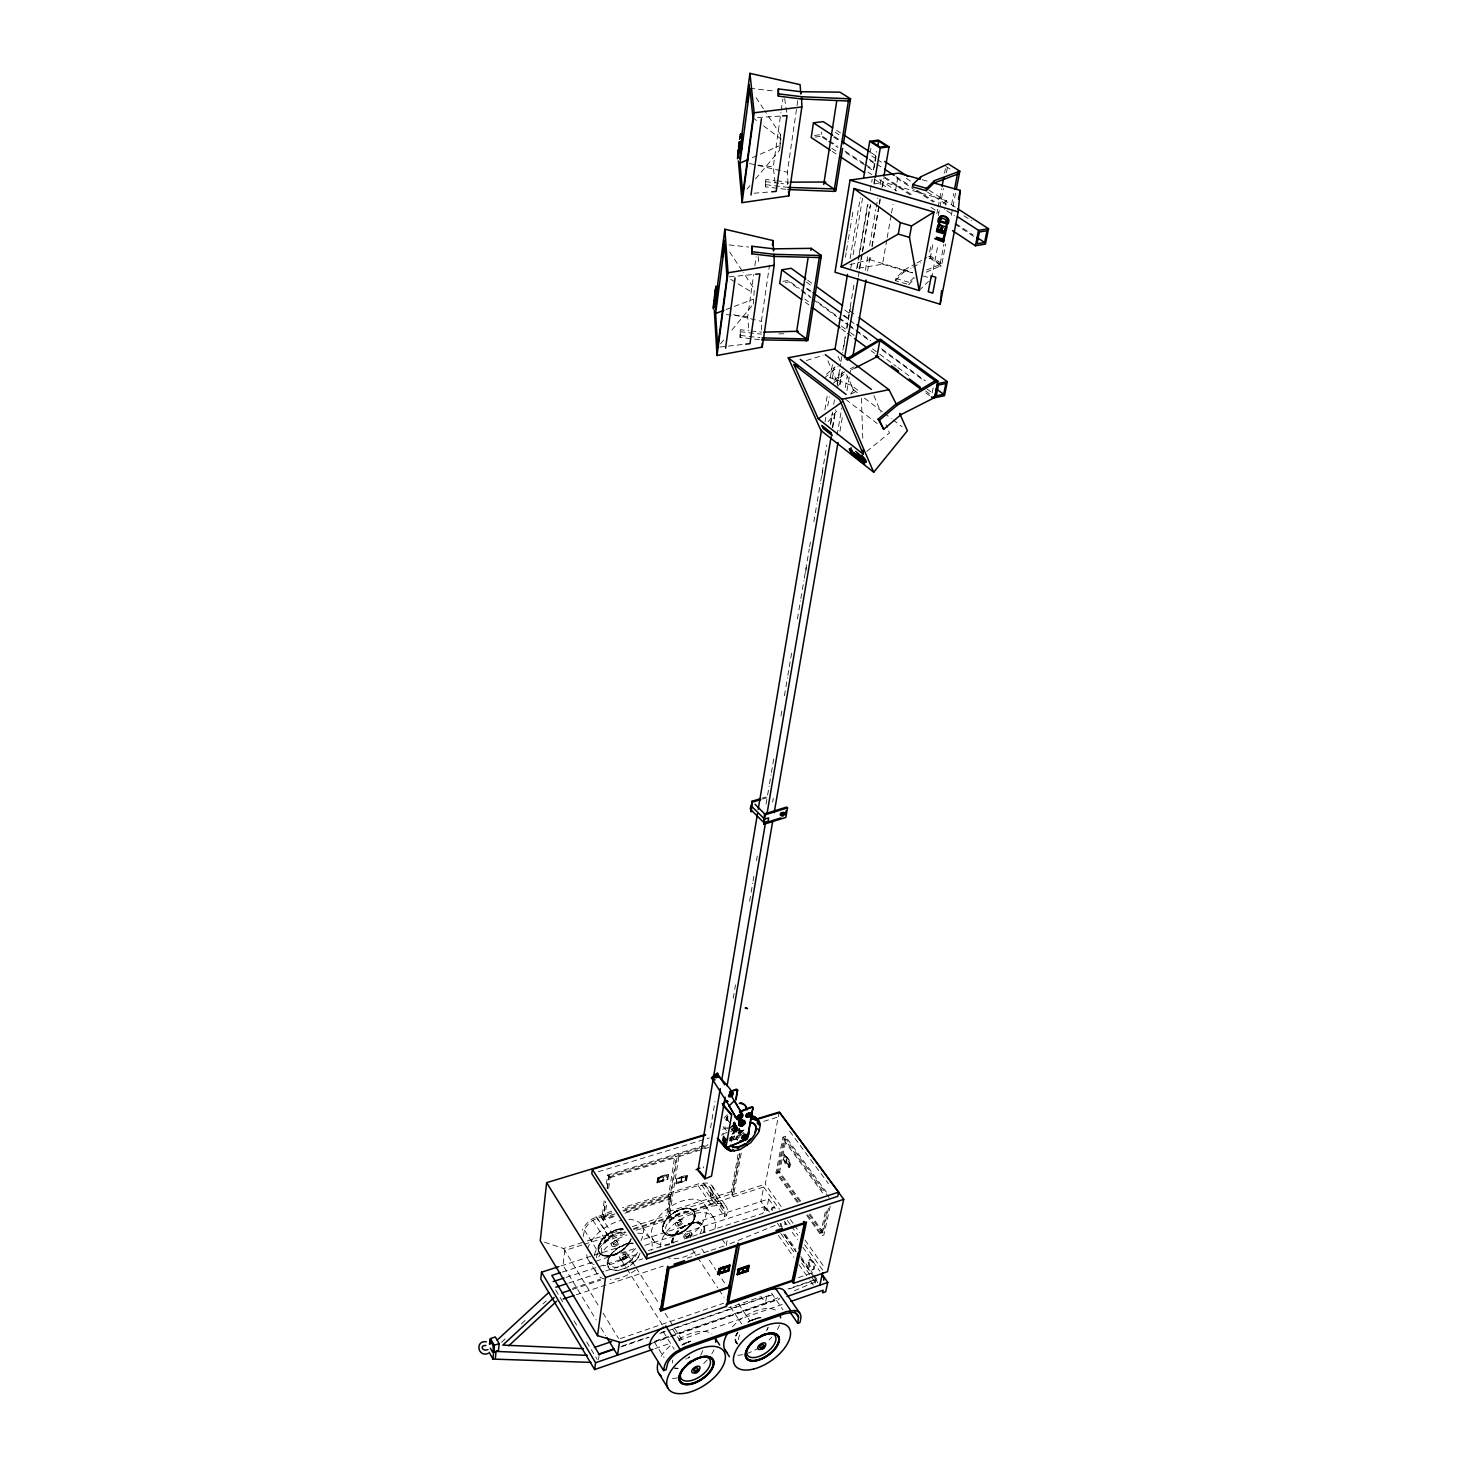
<?xml version="1.0" encoding="UTF-8"?>
<svg xmlns="http://www.w3.org/2000/svg" width="1467" height="1467" viewBox="0 0 1467 1467"><rect width="100%" height="100%" fill="white"/><g stroke="black" fill="none" stroke-linecap="round" stroke-linejoin="round"><path stroke-width="0.75" stroke-dasharray="5 3.75" d="M737.553 1140.482L736.306 1137.402L738.8 1132.799L746.648 1128.801M744.007 1129.865L739.221 1133.294L736.287 1138.722M741.917 1131.479C735.535 1128.325 742.944 1143.141 732.18 1125.611M703.555 1167.915L703.61 1166.668M583.169 1236.571L584.526 1229.878A17.714 10.141 -33.6 0 1 592.833 1220.251L611.812 1212.732M596.391 1257.806L597.784 1251.113A17.861 10.086 -33.7 0 1 606.183 1241.43L625.272 1233.765M614.086 1216.656L603.157 1220.104L601.892 1218.105L604.606 1197.714M606.403 1184.107L607.613 1175.03L708.121 1144.297M613.334 1215.923L604.642 1218.655L603.377 1216.656L605.376 1201.565M607.1 1188.618L608.823 1175.672L674.875 1155.464L676.195 1157.426L669.777 1198.136L626.354 1211.815M603.157 1220.104L605.578 1201.968M607.393 1188.362L608.915 1177.029L607.613 1175.03M604.642 1218.655L606.953 1201.4M608.677 1188.453L610.125 1177.671L608.823 1175.672M759.503 339.647L740.12 337.428L740.303 329.708L748.885 330.698M740.12 337.428L740.303 329.708M598.499 1359.561L599.214 1354.408M785.725 189.28L765.609 186.859L765.701 179.451L774.594 180.533M765.609 186.859L765.701 179.451M748.647 328.003L747.693 316.835L753.616 274.641M754.863 265.747L756.11 256.853M753.304 304.109L754.313 289.182L743.201 272.422M775.108 182.476L773.256 166.816L780.939 112.537M781.251 110.263L782.846 98.967M755.542 178.937L779.655 150.202L780.682 134.817L764.674 110.63M779.967 147.984L780.682 134.817M761.666 330.02L761.373 321.365L769.478 265.252M765.921 184.695L788.274 187.409L787.339 172.244L797.791 100.379M656.941 1182.769L657.784 1177.231L668.347 1173.967L667.705 1179.835L656.941 1182.769L667.485 1179.486L668.347 1173.967M657.179 1183.099L657.784 1177.231M658.426 1181.32L658.958 1177.873L666.862 1175.415L666.33 1178.863L658.426 1181.32L663.047 1180.293L663.359 1176.497L663.047 1180.293M658.646 1181.65L658.958 1177.873M826.654 140.08L820.915 136.321L821.557 132.122M669.777 1198.136L668.475 1196.173L674.875 1155.464M669.612 1196.779L670.914 1198.741L667.925 1217.61L666.641 1215.648L669.612 1196.779L623.732 1211.229M739.808 1154.346L732.693 1193.478L669.814 1213.502L668.512 1211.559L677.516 1154.657L707.424 1145.507M669.814 1213.502L678.854 1156.619L677.516 1154.657M675.957 1183.704L676.819 1178.221L687.253 1174.957L686.593 1180.788L675.957 1183.704L686.373 1180.44L687.253 1174.957M676.177 1184.034L676.819 1178.221M681.128 1181.522C682.778 1172.243 678.139 1186.656 685.456 1180.165L685.786 1176.406L677.974 1178.845L677.424 1182.255L685.236 1179.816L685.786 1176.406M845.414 257.257L846.147 252.782M846.514 250.564L847.999 241.633M848.366 239.396L849.851 230.466M850.218 228.229L851.685 219.298M852.07 217.061L853.171 210.368M824.894 409.825L827.535 394.018M830.157 378.229L832.431 364.678M850.127 258.614L860.304 197.678M825.096 421.781L825.848 417.251M827.736 405.974L829.258 396.952M832.284 378.889L834.173 367.612M850.805 268.296L851.575 263.785M853.079 254.763L862.541 198.338M870.096 153.191L871.233 146.425M710.56 1127.866L715.034 1101.405M733.188 998.385L734.344 991.619M734.729 989.345L735.499 984.834M749.637 901.27L750.774 894.485M751.159 892.229L752.681 883.189M753.066 880.933L753.836 876.422M756.514 860.616L757.284 856.086M766.067 804.136L767.223 797.37M767.589 795.114L769.13 786.074M769.515 783.818L771.037 774.778M771.422 772.522L773.714 758.971M780.976 716.043L782.113 709.276M784.423 695.725L785.56 688.94M785.945 686.684L787.467 677.644M787.852 675.388L792.052 650.541M797.406 618.927L798.561 612.142M798.947 609.887L800.469 600.865M800.854 598.591L801.991 591.824M802.376 589.569L803.916 580.529M804.283 578.273L809.252 548.915M809.637 546.641L810.407 542.13M813.837 521.812L814.992 515.027M815.377 512.772L816.899 503.731M817.284 501.476L818.439 494.691M818.806 492.435L820.346 483.413M820.731 481.139L826.838 445.014M830.285 424.678L832.192 413.382M833.714 404.36L834.485 399.831M837.162 384.024L840.609 363.688M840.976 361.432L842.516 352.41M842.902 350.136L845.194 336.585M846.716 327.563L849.778 309.482M850.163 307.226L854.362 282.379M856.655 268.828L858.947 255.276M859.332 253.021L867.731 203.326M873.47 169.457L876.533 151.376M805.585 572.57L806.722 565.804M822.033 475.418L823.17 468.651M830.835 423.45L832.743 412.154M836.96 387.306L840.004 369.226M843.837 346.634L845.377 337.593M846.899 328.553L849.191 315.002M849.576 312.746L850.732 305.961M857.223 267.544L858.378 260.778M858.763 258.504L867.951 204.28M870.243 190.728L872.15 179.432M874.057 168.137L874.827 163.607M875.212 161.352L876.367 154.567M832.412 427.282L835.09 411.457M839.711 384.354L841.636 373.058M859.295 269.103L861.991 253.296M862.376 251.022L870.059 205.838M873.892 183.247L874.662 178.717M832.688 427.704L835.75 409.66M839.968 384.849L843.048 366.805M858.378 276.585L862.229 254.029M862.614 251.774L870.664 204.408M874.112 184.109L874.882 179.597M772.632 802.174L773.274 798.36M837.089 435.094L841.746 408.009M845.23 387.691L847.174 376.414M865.383 270.331L868.097 254.525M869.656 245.502L875.854 209.378M876.239 207.122L877.798 198.1M880.127 184.549L881.282 177.782M839.968 431.261L842.681 415.454M846.972 390.625L850.475 370.307M867.584 270.992L870.316 255.185M871.875 246.163L878.88 205.527M879.265 203.271L880.053 198.76M881.997 187.464L883.556 178.442M849.961 264.628L869.913 259.696L870.683 255.258M872.223 246.383L879.118 206.444M879.485 204.225L880.255 199.787M882.566 186.456L883.317 182.018L946.435 200.484L944.73 209.378M633.469 1229.493L712.669 1204.205L720.682 1203.325A19.97 11.149 -35.3 0 1 727.229 1212.347L726.623 1215.721L724.441 1216.436L710.523 1196.118L711.092 1189.865A17.256 9.774 -35.2 0 0 705.334 1184.859L697.614 1185.758L622.521 1209.358M728.182 1120.458L725.945 1119.834L728.549 1115.965M726.293 1120.238L726.312 1117.799M858.745 268.204L882.511 264.225L886.82 239.781M887.205 237.562L891.129 215.356M891.514 213.118L893.091 204.243M895.438 190.912L898.171 175.362M724.441 1216.436L725.046 1210.165A17.402 9.719 -35.3 0 0 719.307 1205.214L711.55 1206.167L636.055 1230.318M906.936 284.048L895.438 280.71L895.842 278.473L903.617 270.331L915.243 263.913M732.693 1193.478L731.373 1191.571L738.451 1152.439M741.257 1153.007L733.298 1196.742L731.96 1194.816L739.496 1153.282M895.438 280.71L903.214 272.55L903.617 270.331M775.126 1225.385L726.257 1245.3L727.485 1238.588M913.886 277.465L909.265 282.379L908.862 284.616L915.005 278.052M926.594 269.983L941.942 263.785L930.628 256.138L928.794 256.432L928.391 258.632L930.206 258.32L941.521 265.985L945.775 243.962M929.656 251.939L930.922 245.172M936.881 213.65L937.743 209.158M938.165 206.902L941.557 188.895M944.546 173.124L945.39 168.613M930.206 258.32L933.177 242.623M938.312 215.612L943.428 188.601M946.398 172.849L947.682 166.101M931.563 278.308L937.945 244.952M926.19 272.184L939.687 266.297L943.923 244.274M951.57 204.61L953.697 193.589M633.542 1228.576L763.665 1187.041L760.86 1201.51L768.726 1212.659M951.294 215.337L952.578 208.717M953 206.517L955.549 193.314M781.122 1206.552L765.242 1184.217L779.197 1112.078M644.948 1245.336L764.307 1206.699L762.95 1213.356L682.925 1239.377M769.46 1212.017L766.838 1208.313L768.671 1198.997L641.042 1240.128M797.37 1202.408L775.988 1172.72L782.993 1137.145L785.432 1136.393L826.398 1192.158M798.286 1201.968L777.217 1172.683L783.69 1139.859L786.129 1139.107L829.02 1197.53M799.79 1201.62L778.409 1171.95L785.432 1136.393M932.168 392.826L933.397 386.61M800.725 1201.18L779.619 1171.931L786.129 1139.107M783.268 1159.663L784.772 1154.071L790.566 1162.011C791.502 1175.25 779.545 1158.783 784.772 1154.071M786.11 1162.286C786.532 1151.43 787.302 1173.343 789.631 1162.047L785.303 1156.088L784.607 1159.498L788.953 1165.458M788.531 1165.587L789.209 1162.176L786.807 1158.857M789.044 1167.622L790.145 1162.139L784.35 1154.199M766.746 1296.278L765.371 1302.989L674.985 1334.236M828.452 1208.13L823.152 1232.243L820.695 1233.069L825.976 1208.936M830.23 1206.039L823.849 1234.994L821.392 1235.819L827.26 1209.083M815.102 1283.185L815.854 1279.829L787.687 1289.53M740.028 1133.368L740.908 1132.212M767.131 1329.579L767.938 1327.727M702.803 1350.612L701.923 1352.519A17.146 8.967 -34.3 0 1 700.437 1355.636M692.039 1223.331L692.717 1222.029M674.178 1236.021L674.857 1234.701A18.117 10.196 -34.8 0 0 694.294 1212.641L694.129 1212.402A18.117 10.196 -34.8 0 0 667.393 1218.233A18.117 10.196 -34.8 0 0 674.545 1234.609A18.117 10.196 -34.8 0 0 694.129 1212.402M628.665 1243.759L629.416 1242.421M609.575 1256.944L610.364 1255.569M668.97 1222.818L670.859 1220.214M634.386 1255.825L632.479 1258.429M604.734 1243.393L606.623 1240.77M828.14 421.744L838.079 409.385M850.897 393.486L853.739 389.965L846.606 374.69M720.517 343.865L724.79 338.675M731.923 330.038L751.874 305.851M747.033 189.078L749.875 185.686M731.465 1129.957L735.664 1125.794M919.149 290.539L928.464 281.371M606.476 1240.99L609.135 1238.331M670.731 1220.416L673.335 1217.793M629.985 1260.868L632.625 1258.209M501.531 1342.305L506.482 1337.702M521.39 1323.912L526.36 1319.31M542.918 1303.98L546.237 1300.917M943.299 203.363L946.435 200.484M733.702 1125.537L735.756 1124.896M735.884 1125.684L734.71 1126.711L735.095 1124.07L733.793 1124.639L735.224 1122.952M826.489 374.14L835.035 366.97M824.399 378.028L838.042 366.548M834.21 380.356L844.405 371.793L845.726 372.783L832.119 384.226M866.777 451.378L889.442 432.948L885.995 424.641M673.298 1217.903L676.324 1215.758M626.977 1262.922L630.021 1260.74M609.08 1238.441L612.142 1236.259M903.214 272.55L910.952 268.259M912.896 267.196L920.634 262.923M917.168 262.85L926.869 257.514M850.255 368.804L854.161 366.805M851.575 369.794L855.463 367.795M623.695 1264.609L627.051 1262.977M676.232 1215.721L679.551 1214.108M612.087 1236.223L615.443 1234.572M850.732 394.165L858.122 390.46L851.373 385.344L827.956 376.836M752.351 157.684L779.105 145.875M777.785 1297.763L765.371 1302.989L761.08 1296.645L728.842 1307.739M794.344 1290.777L815.029 1282.066L815.597 1279.462L787.981 1288.961M725.982 309.574L732.18 307.226M734.252 306.438L752.883 299.378M655.621 1340.93L672.84 1334.97M654.447 1341.847L779.784 1298.515M651.99 1343.222L669.209 1337.262M670.822 1336.694L778.94 1299.304M654.997 1348.613L670.089 1343.369M678.708 1340.38L782.204 1304.438M622.191 1346.028L648.084 1337.115M661.03 1332.659L665.34 1331.174M673.976 1328.203L773.109 1294.077M620.889 1346.963L649.037 1337.262M659.875 1333.54L666.366 1331.303M668.549 1330.551L774.686 1294.004M620.266 1338.619L723.653 1303.209M798.488 1277.592L811.214 1273.228M576.256 1294.756L663.212 1266.094M687.124 1258.209L708.854 1251.039M711.037 1250.324L724.075 1246.015M572.387 1288.374L600.608 1279.114M572.552 1289.438L600.535 1280.251M566.152 1277.354L596.427 1267.506M598.591 1266.791L639.685 1253.441M648.322 1250.618L680.761 1240.073M623.878 1264.591L620.688 1265.636M568.884 1282.983L603.689 1271.614M605.871 1270.899L642.858 1258.833M562.484 1272.036L636.348 1248.05M766.838 1208.313L763.812 1209.285L766.416 1213.007M561.017 1265.929L632.589 1242.861M668.512 1211.559L731.373 1191.571M544.477 1242.219L563.548 1248.509L585.021 1241.669M587.167 1240.99L623.677 1229.346M632.277 1226.595L666.641 1215.648M731.96 1194.816L765.242 1184.217M581.977 1245.043L564.777 1250.544L563.016 1265.287L596.207 1319.97M584.123 1244.364L624.96 1231.326M624.905 1232.243L605.229 1240.275A20.501 11.589 -33.7 0 0 594.483 1255.147M775.988 1172.72L778.409 1171.95M777.217 1172.683L779.619 1171.931M710.523 1196.118L712.687 1195.44L713.274 1192.066A19.805 11.204 -35.2 0 0 706.691 1182.989L698.714 1183.796L622.558 1207.708M806.428 360.534L823.152 355.271M603.377 1216.656L612.051 1213.924M622.907 1210.513L668.475 1196.173M601.892 1218.105L615.003 1213.979M625.015 1213.209L670.914 1198.741M611.666 1211.119L591.861 1219.077A20.318 11.644 -33.6 0 0 582.326 1230.135M677.057 1178.551L687.491 1175.305M681.678 1178.093L686.024 1176.736M658.023 1177.579L668.567 1174.315M659.178 1178.203L663.579 1176.846M761.96 798.213L765.939 796.984M762.767 799.002L766.746 797.773M729.961 1137.622L743.072 1133.606M728.787 1138.979L741.605 1135.055M608.915 1177.029L698.53 1149.578M700.713 1148.918L707.277 1146.901M729.136 1140.207L740.065 1136.852M610.125 1177.671L676.195 1157.426M678.854 1156.619L702.363 1149.413M704.49 1148.753L708.763 1147.432M730.144 1140.886L738.69 1138.264M722.681 1129.242L735.719 1125.281M727.467 1128.38L736.177 1125.739M598.334 1171.711L709.313 1137.915M722.369 1133.936L739.771 1128.636A7.812 4.181 -41.5 0 0 734.93 1134.468M763.72 1121.356L778.959 1116.717M874.937 183.888L883.317 182.018M939.687 266.297L941.521 265.985M782.865 281.334L788.256 280.417L799.222 288.467M785.358 282.471L789.118 281.829L800.083 289.861M815.102 137.073L820.915 136.321M814.478 135.459L820.035 134.726L827.7 139.75M719.82 347.074L726.293 346.34M728.439 346.102L743.512 344.378M694.404 1222.763L696.165 1222.579M729.191 276.896L753.323 274.512M671.006 1235.306L672.73 1235.122M630.297 1243.429L632.02 1243.246A18.539 10.397 -33.8 0 0 607.686 1262.005A18.539 10.397 -33.8 0 0 628.701 1266.094M607.283 1255.917L608.97 1255.752M753.91 193.241L769.497 191.975M757.54 117.562L780.242 116.076M778.904 333.853L785.432 333.743M726.33 314.616L747.693 316.835M729.026 244.934L748.647 247.043M757.724 165.111L773.256 166.816M749.894 88.295L774.759 91.137M751.031 330.937L761.758 332.184M740.028 331.689L761.465 334.164M740.395 335.43L759.796 337.667M725.945 1119.834L727.834 1120.054A1.925 1.045 -41.4 0 1 727.925 1117.561M776.813 180.789L787.944 182.146L787.632 184.292L780.957 183.485M765.389 181.615L778.739 183.21M732.62 1126.088L733.482 1127.811M749.527 163.497L756.202 165.037M758.421 165.551L787.339 172.244M733.573 314.69L761.373 321.365M922.211 179.744L928.079 181.376M882.511 264.225L913.134 273.082M923.348 276.034L927.602 277.263M895.842 278.473L909.265 282.379M869.913 259.696L912.437 272.532M730.694 279.353L752.901 292.777M945.812 166.376L952.505 170.594M836.63 130.343L840.481 132.837M871.251 152.751L877.009 156.492M928.941 190.123L955.861 207.562M835.2 132.232L839.051 134.726M871.71 155.924L881.319 162.159M906.294 178.369L912.071 182.11M927.437 192.085L948.581 205.82M963.947 215.796L971.631 220.784M834.558 136.596L840.316 140.355M869.124 159.114L874.882 162.855M876.789 164.102L882.547 167.861M895.989 176.608L909.43 185.355M917.113 190.362L934.387 201.621M833.513 136.963L839.271 140.704M869.986 160.71L877.651 165.716M896.85 178.222L914.124 189.481M916.031 190.728L933.305 201.988M946.747 210.735L954.412 215.741M829.607 140.997L837.254 146.003M844.919 151.028L864.045 163.552M865.97 164.799L873.617 169.805M885.096 177.324L913.813 196.12M931.032 207.397L938.678 212.403M955.897 223.681L973.134 234.958M828.562 141.327L838.134 147.599M845.781 152.605L872.572 170.154M884.033 177.672L912.731 196.468M954.815 224.029L973.941 236.572M831.734 148.259L837.474 152.036M868.061 172.134L871.875 174.646M879.522 179.671L896.722 190.985M832.229 151.413L836.043 153.925M874.24 179.084L885.701 186.639M928.794 256.432L940.109 264.097M807.694 280.27L813.213 284.268M849.943 310.949L855.463 314.947M806.337 282.067L811.838 286.083M844.882 310.105L852.217 315.442M807.4 288.559L811.068 291.236M844.093 315.332L849.595 319.348M806.447 288.651L810.114 291.328M843.103 315.423L854.106 323.455M801.055 289.806L810.187 296.499M817.504 301.854L837.62 316.597M839.454 317.936L846.771 323.29M848.586 324.629L854.087 328.645M855.903 329.983L870.536 340.711M881.502 348.743L925.384 380.888M801.917 291.218L811.049 297.911M812.883 299.25L836.648 316.67M838.464 318.009L847.614 324.702M849.43 326.041L854.913 330.057M856.746 331.395L869.546 340.784M882.327 350.155L924.375 380.962M804.815 299.103L808.464 301.78M841.325 325.967L848.641 331.34M850.457 332.679L854.106 335.375M872.37 348.798L877.853 352.832M879.687 354.17L896.117 366.273M897.932 367.612L908.898 375.662M927.162 389.103L930.812 391.799M805.273 302.239L808.922 304.934M841.765 329.14L845.414 331.835M847.229 333.174L852.712 337.208M870.958 350.65L874.607 353.345M925.695 390.992L929.528 393.908M925.915 392.954L929.546 395.632M753.011 117.855L756.532 120.514M763.592 125.832L781.233 139.127M853.739 389.965L857.315 392.679M864.466 398.125L882.345 411.732M884.143 413.089L891.294 418.535M893.091 419.892L902.022 426.695M845.726 399.372L877.193 423.541M679.899 1220.031L681.091 1221.333M685.951 1236.663L687.143 1237.965M616.122 1240.495L617.277 1241.816M621.88 1257.457L623.053 1258.814M734.215 1121.778L735.645 1123.814M741.385 1130.379L745.658 1135.33M733.793 1122.622L741.789 1131.864M733.592 1123.007L741.587 1132.249M740.157 1130.947L733.482 1123.245A9.499 5.135 -41.4 0 0 734.435 1122.255M733.28 1123.392L741.275 1132.634M733.078 1123.539L740.505 1133.257L733.133 1124.859L735.224 1122.952A21.161 11.333 -41.5 0 0 733.097 1124.749L734.087 1122.897M734.05 1125.409L739.386 1131.589M733.17 1125.556L740.083 1133.478M733.023 1125.886L739.68 1133.588M732.07 1125.354L739.313 1133.606M726.312 1118.826L731.281 1124.584M730.694 1128.105L732.326 1129.993M726.348 1130.47L722.369 1125.831A9.499 5.135 -41.4 0 0 725.707 1127.133M789.631 1131.185L793.647 1136.613M794.986 1138.429L828.397 1183.686M782.993 1137.145L823.922 1192.964M783.69 1139.859L822.529 1192.854M783.69 1159.535L789.466 1167.475M809.949 1213.979L823.152 1232.243M809.142 1214.603L823.849 1234.994M807.51 1214.768L820.695 1233.069M806.703 1215.391L821.392 1235.819M790.401 1219.572L793.042 1223.295M794.38 1225.147L799.68 1232.592M804.961 1240.037L824.839 1267.946M763.665 1187.041L779.49 1209.34M787.412 1220.489L790.053 1224.212M791.373 1226.064L797.975 1235.361M804.576 1244.658L823.06 1270.679M768.671 1198.997L775.236 1208.258M784.442 1221.241L787.064 1224.945M792.327 1232.353L797.571 1239.78M802.834 1247.188L819.906 1271.284M777.308 1223.148L779.912 1226.852M785.157 1234.26L795.609 1249.095M800.835 1256.504L812.608 1273.191M813.928 1275.043L817.852 1280.618M784.442 1234.976L796.251 1251.699M801.477 1259.144L811.966 1274.016M813.268 1275.868L817.211 1281.443M764.252 1206.626L768.231 1212.255M783.598 1234.077L795.701 1251.241M800.945 1258.649L817.944 1282.781M780.792 1233.417L793.849 1251.974M801.697 1263.124L816.055 1283.533M778.372 1235.306L793.794 1257.274M798.928 1264.591L809.216 1279.224M810.499 1281.058L814.368 1286.559M712.155 1185.996L726.147 1206.296M710.083 1187.481L724.056 1207.799M711.092 1190.085L725.046 1210.403M705.279 1184.859L726.623 1215.721M703.151 1182.934L717.143 1203.307M701.684 1184.896L715.639 1205.269M698.127 1185.648L712.063 1206.057M771.569 1293.124L782.975 1309.811M705.609 1206.076L714.667 1219.389M722.149 1239.248L726.257 1245.3M694.533 1212.145A18.594 10.452 -34.8 0 1 674.435 1234.957A18.594 10.452 -34.8 0 1 667.1 1218.123A18.594 10.452 -34.8 0 1 694.533 1212.145L694.698 1212.402A18.613 10.452 -34.8 0 1 674.6 1235.196A18.613 10.452 -34.8 0 1 667.265 1218.38A18.613 10.452 -34.8 0 1 694.698 1212.402M701.794 1248.875L704.325 1252.671M709.386 1260.245L715.713 1269.725M716.978 1271.614L724.551 1282.983M738.469 1303.815L749.839 1320.868M729.612 251.921L741.972 270.551M692.571 1249.902L696.367 1255.587M697.614 1257.494L717.766 1287.879M719.032 1289.768L724.075 1297.36M730.364 1306.859L741.697 1323.949M756.037 97.592L763.445 108.76M652.375 1238.551L656.776 1245.318M642.308 1226.284L651.165 1239.908M627.693 1254.505L634.954 1265.911M636.146 1267.8L657.913 1302.036M665.174 1313.442L684.521 1343.864M600.865 1216.198L614.27 1237.304M672.748 1329.414L682.522 1344.781M597.069 1217.738L610.455 1238.881M595.969 1216.601L610.015 1239.102M620.908 1259.346L625.731 1266.975M626.941 1268.882L661.855 1324.151M592.888 1220.214L606.238 1241.394M663.267 1331.834L674.215 1349.182M584.453 1230.135L597.711 1251.369M654.355 1342.048L664.019 1357.507M588.01 1259.328L596.611 1273.209M563.548 1248.509L598.224 1305.227M602.992 1313.038L618.524 1338.417M600.957 1327.782L605.706 1335.593M555.626 1289.97L563.695 1303.466M574.055 1320.813L577.521 1326.59M586.745 1341.993L597.124 1359.341M838.042 356.334L840.609 361.836M689.582 1234.04A2.256 1.265 -34.8 0 1 687.161 1236.809A2.256 1.265 -34.8 0 1 686.263 1234.792A2.256 1.265 -34.8 0 1 689.582 1234.04L690.352 1235.672A1.98 1.1 -34.9 0 1 689.123 1237.726M676.727 1222.304L677.461 1223.936M625.584 1254.817A2.292 1.284 -33.8 0 1 623.145 1257.622A2.292 1.284 -33.8 0 1 622.155 1255.587A2.292 1.284 -33.8 0 1 625.584 1254.817L626.317 1256.486A2.017 1.137 -33.8 0 1 624.172 1258.943A2.017 1.137 -33.8 0 1 623.292 1257.164A2.017 1.137 -33.8 0 1 626.317 1256.486M612.876 1242.806L613.591 1244.456M827.92 360.809L838.629 385.638M851.373 385.344L854.693 393.156M873.91 395.595L880.805 412.19M784.698 98.564L786.752 113.509M758.201 256.597L758.842 263.07M861.422 398.272L862.853 440.797M737.479 1138.96A7.812 4.181 -41.5 0 1 734.6 1135.935M732.767 1129.15A15.88 8.509 -41.5 0 1 735.719 1126.234M732.015 1134.229A15.899 8.509 -41.5 0 1 737.351 1128.123M731.538 1141.894A13.588 7.262 -41.5 0 1 738.139 1129.095M729.979 1140.959A15.899 8.49 -41.5 0 1 737.773 1128.618M737.589 1127.885A21.051 11.388 -41.4 0 1 733.317 1131.24M734.802 1128.838A21.033 11.406 -41.4 0 1 732.62 1130.434M723.634 1134.651A21.033 11.406 -41.4 0 1 721.507 1135.073M727.98 1118.771A1.925 1.045 -41.4 0 1 726.202 1118.404A1.925 1.045 -41.4 0 1 728.035 1116.259M727.925 1119.394A1.925 1.045 -41.4 0 1 727.98 1116.864M724.075 1118.221A9.499 5.135 -41.4 0 1 727.632 1114.81M737.259 1139.364A9.554 5.116 -41.5 0 1 732.4 1136.136A9.554 5.116 -41.5 0 1 737.333 1127.921M782.186 1226.98A5.208 2.182 72.1 0 1 780.976 1223.185M784.863 1222.066A5.208 2.182 72.1 0 1 785.817 1224.578M772.247 1210.825A5.19 2.164 72.3 0 1 775.456 1208.625M771.33 1209.89A5.19 2.164 72.3 0 1 775.254 1209.927M781.361 1227.256A5.208 2.182 72.2 0 1 780.169 1223.46M784.588 1223.551A5.208 2.182 72.2 0 1 784.992 1224.853M737.369 1344.12A19.438 10.104 -35.2 0 1 737.589 1332.366M748.06 1322.299A19.438 10.104 -35.2 0 1 752.479 1319.952M756.862 1318.43A19.438 10.104 -35.2 0 1 760.933 1317.824M779.472 1325.049A32.714 16.981 -35.2 0 1 776.483 1331.027M771.88 1337.06A32.714 16.981 -35.2 0 1 769.056 1339.958M759.117 1347.696A32.714 16.981 -35.2 0 1 746.3 1353.674M742.76 1354.609A32.714 16.981 -35.2 0 1 737.718 1355.288M732.381 1326.883A32.714 16.981 -35.2 0 1 777.235 1311.26M768.176 1327.342A19.438 10.104 -35.2 0 1 766.397 1330.917M737.186 1343.845A19.438 10.104 -35.2 0 1 735.664 1335.685M747.895 1322.024A19.438 10.104 -35.2 0 1 760.75 1317.549M737.736 1343.79A18.943 9.829 -35.2 0 1 737.974 1332.348M752.479 1320.263A18.943 9.829 -35.2 0 1 756.752 1318.778M738.414 1339.683A16.852 8.747 -35.2 0 1 740.505 1333.705M629.251 1242.164A18.448 10.452 -33.7 0 1 606.99 1255.66A18.448 10.452 -33.7 0 1 600.498 1242.274A18.448 10.452 -33.7 0 1 622.778 1228.796M637.668 1233.16A32.017 17.971 -33.8 0 1 651.366 1250.251M635.303 1270.275A32.017 17.971 -33.8 0 1 610.382 1279.627M604.367 1278.986A32.017 17.971 -33.8 0 1 595.382 1268.46M598.793 1256.834A32.017 17.971 -33.8 0 1 627.032 1234.976M637.412 1252.176A16.485 9.26 -33.8 0 1 617.277 1267.286A16.485 9.26 -33.8 0 1 611.079 1254.432A16.485 9.26 -33.8 0 1 633.377 1243.796M638.842 1256.577A19.034 10.672 -33.8 0 1 630.205 1265.453M628.811 1266.333A19.034 10.672 -33.8 0 1 624.484 1268.57M620.119 1270A19.034 10.672 -33.8 0 1 608.292 1258.686A19.034 10.672 -33.8 0 1 632.24 1242.897M628.83 1219.462A31.834 18.026 -33.7 0 1 640.969 1240.587M635.559 1248.527A31.834 18.026 -33.7 0 1 603.432 1265.746M594.062 1264.572A31.834 18.026 -33.7 0 1 586.782 1254.578M587.515 1248.985A31.834 18.026 -33.7 0 1 621.898 1220.251M640.034 1253.111A18.539 10.397 -33.8 0 1 630.04 1265.214M629.783 1242.421A18.924 10.727 -33.7 0 1 606.935 1256.265A18.924 10.727 -33.7 0 1 600.278 1242.531A18.924 10.727 -33.7 0 1 623.145 1228.704M631.213 1238.625A18.924 10.727 -33.7 0 1 610.859 1255.532A18.924 10.727 -33.7 0 1 598.518 1245.85A18.924 10.727 -33.7 0 1 618.872 1228.924M630.957 1238.973A18.448 10.452 -33.7 0 1 609.759 1255.697A18.448 10.452 -33.7 0 1 600.021 1243.686A18.448 10.452 -33.7 0 1 622.943 1229.053M630.04 1240.679A16.394 9.279 -33.7 0 1 609.997 1255.715A16.394 9.279 -33.7 0 1 603.762 1242.824A16.394 9.279 -33.7 0 1 625.987 1232.28M683.824 1237.561A4.529 2.512 -34.8 0 1 686.629 1232.885A4.529 2.512 -34.8 0 1 691.507 1232.867A4.529 2.512 -34.8 0 1 688.701 1237.543M686.978 1237.745A1.98 1.1 -34.9 0 1 688.206 1235.691A1.98 1.1 -34.9 0 1 690.352 1235.672M673.5 1243.062A16.192 9.022 -34.8 0 1 689.05 1223.68A16.192 9.022 -34.8 0 1 699.594 1234.591M672.069 1242.696A18.227 10.141 -34.8 0 1 690.168 1223.625A18.227 10.141 -34.8 0 1 703.592 1232.445M660.168 1247.39A31.467 17.531 -34.8 0 1 691.397 1214.383A31.467 17.531 -34.8 0 1 714.576 1229.676M695.156 1251.754A31.467 17.531 -34.8 0 1 668.512 1257.916M669.814 1244.731A31.302 17.586 -34.8 0 1 657.069 1218.949A31.302 17.586 -34.8 0 1 701.831 1201.583A31.302 17.586 -34.8 0 1 686.263 1238.35M674.71 1234.866A18.117 10.196 -34.8 0 1 667.558 1218.472A18.117 10.196 -34.8 0 1 694.294 1212.641M672.234 1242.952A18.227 10.141 -34.9 0 1 690.334 1223.863A18.227 10.141 -34.9 0 1 703.775 1232.702M671.648 1242.879A18.704 10.416 -34.8 0 1 690.205 1223.295A18.704 10.416 -34.8 0 1 704.013 1232.353M671.813 1243.136A18.704 10.416 -34.9 0 1 690.37 1223.533A18.704 10.416 -34.9 0 1 704.178 1232.61M684.777 1237.965A4.108 2.292 -34.9 0 1 688.812 1233.344A4.108 2.292 -34.9 0 1 691.69 1235.709M691.214 1236.498A4.108 2.292 -34.9 0 1 689.747 1237.928M672.344 1362.916A17.146 8.967 -34.3 0 1 672.84 1360.056M713.952 1349.805A33.301 17.439 -34.3 0 1 711.788 1353.858M707.186 1359.946A33.301 17.439 -34.3 0 1 702.803 1364.328M677.442 1377.825A33.301 17.439 -34.3 0 1 672.234 1378.558M661.104 1356.315A33.301 17.439 -34.3 0 1 671.849 1344.23M678.964 1339.078A33.301 17.439 -34.3 0 1 711.953 1334.016M737.571 1343.515A18.943 9.847 -35.2 0 1 737.791 1332.091M752.296 1319.988A18.943 9.847 -35.2 0 1 756.569 1318.503M677.956 1368.179A19.291 10.104 -34.3 0 1 674.435 1367.904M681.898 1345.312A19.291 10.104 -34.3 0 1 686.299 1342.983M690.7 1341.461A19.291 10.104 -34.3 0 0 687.785 1342.378A19.786 10.361 -34.3 0 1 690.994 1341.388M683.439 1344.469A19.786 10.361 -34.3 0 1 686.464 1342.965M689.38 1356.938A4.346 2.274 -34.3 0 1 687.565 1358.24M686.574 1358.68A4.346 2.274 -34.3 0 1 685.602 1358.937M678.139 1368.454A19.291 10.104 -34.3 0 1 674.618 1368.198M683.255 1344.194A19.786 10.361 -34.3 0 1 686.299 1342.69M687.821 1342.067A19.786 10.361 -34.3 0 1 690.81 1341.113M689.27 1357.067L689.142 1357.177A4.786 2.512 -34.3 0 1 688.133 1357.892L689.27 1357.067M808.299 1262.17A5.318 2.256 71.6 0 0 812.333 1269.927A5.318 2.256 71.6 0 0 812.443 1262.427A5.318 2.256 71.6 0 0 808.299 1262.17M809.142 1261.895A5.318 2.256 71.6 0 0 813.158 1269.652A5.318 2.256 71.6 0 0 813.268 1262.133A5.318 2.256 71.6 0 0 809.142 1261.895M615.076 1244.878A2.292 1.302 -33.7 0 0 617.497 1242.072A2.292 1.302 -33.7 0 0 614.068 1242.842A2.292 1.302 -33.7 0 0 615.076 1244.878M614.178 1243.172A2.017 1.137 -33.7 0 0 616.305 1240.715A2.017 1.137 -33.7 0 0 613.298 1241.394A2.017 1.137 -33.7 0 0 614.178 1243.172M622.65 1259.218A4.603 2.586 -33.8 0 0 627.546 1253.625A4.603 2.586 -33.8 0 0 620.669 1255.184A4.603 2.586 -33.8 0 0 622.65 1259.218M614.581 1246.473A4.584 2.586 -33.7 0 0 619.459 1240.899A4.584 2.586 -33.7 0 0 612.601 1242.421A4.584 2.586 -33.7 0 0 614.581 1246.473M678.873 1224.358A2.256 1.265 -34.8 0 0 681.293 1221.589A2.256 1.265 -34.8 0 0 677.974 1222.341A2.256 1.265 -34.8 0 0 678.873 1224.358M677.956 1222.689A1.98 1.119 -34.8 0 0 680.083 1220.269A1.98 1.119 -34.8 0 0 677.167 1220.911A1.98 1.119 -34.8 0 0 677.956 1222.689M678.359 1225.954A4.493 2.531 -34.8 0 0 683.2 1220.434A4.493 2.531 -34.8 0 0 676.562 1221.901A4.493 2.531 -34.8 0 0 678.359 1225.954M676.049 1234.737A16.119 9.059 -34.8 0 0 693.451 1214.969A16.119 9.059 -34.8 0 0 669.685 1220.196A16.119 9.059 -34.8 0 0 676.049 1234.737M622.962 1259.915A4.181 2.347 -33.8 0 0 627.968 1255.055A4.181 2.347 -33.8 0 0 621.99 1255.789A4.181 2.347 -33.8 0 0 622.962 1259.915"/><path stroke-width="1.5" d="M723.469 1142.298L723.469 1141.381A21.161 11.333 -41.5 0 1 724.313 1137.273L725.633 1140.116L725.963 1139.052M725.083 1144.187L723.469 1141.381M743.916 1139.841L749.032 1134.193L749.069 1130.323M737.278 1148.148L740.01 1149.615L750.719 1142.701L758.274 1132.872L759.228 1130.635L757.595 1128.765M723.708 1103.844L724.368 1102.377M715.419 307.447L716.061 301.065M742.669 1121.632A2.347 1.265 -41.5 0 0 742.815 1121.173L741.697 1120.11A2.347 1.265 -41.5 0 0 739.368 1121.705L738.946 1123.062A2.347 1.265 -41.5 0 0 740.083 1123.722M716.63 301.34L717.033 293.712M740.743 147.782L740.798 147.415M489.428 1344.065L490.693 1339.481L490.29 1343.79M489.978 1343.735L490.455 1338.564L495.333 1336.932L499.128 1343.699L498.468 1350.594L493.609 1352.226L493.957 1345.276M493.334 1351.749L493.077 1345.569L489.831 1339.756M590.944 1362.403L492.949 1359.084L494.269 1345.331L490.455 1338.564M920.689 176.865L920.249 179.194L898.574 173.143L850.035 180.111L834.998 272.202L940.182 304.256L958.189 211.835L960.225 190.362L933.966 183.027L926.209 190.692L912.419 186.822L912.841 184.475L920.689 176.865L948.122 163.791L959.821 171.181L956.392 188.913M495.369 1358.277L496.029 1351.4L587.295 1355.38M940.182 304.256L941.576 290.649M705.297 1134.504L546.641 1182.659L540.241 1240.825L597.546 1335.703L621.054 1342.562L726.66 1306.29L730.199 1287.403L728.787 1285.312M558.854 1266.626L541.543 1272.201L540.773 1279.077L594.63 1369.573L652.833 1349.365M714.319 297.801C716.831 278.638 714.429 305.484 714.521 300.772M715.254 290.649C713.475 291.291 719.435 280.912 718.023 290.888M714.484 299.03L714.411 300.093L714.851 294.684M738.579 147.177C739.056 134.891 744.337 146.718 741.073 150.111M739.588 139.42C741.734 125.392 740.872 142.666 740.101 136.468L742.32 136.706C742.137 143.766 744.649 131.938 740.248 134.524M738.855 149.854L738.781 150.991L739.35 141.712M738.763 148.222L738.708 149.304L739.148 143.693M741.807 139.677L741.734 140.869L742.54 134.836M740.982 148.46L740.927 149.561L741.513 145.398M713.659 302.899L713.384 308.932L714.062 300.13L713.567 307.226L713.897 305.539M737.846 152.696L737.589 158.766L738.304 149.652L737.791 156.951L738.158 155.044M858.708 456.384L862.431 459.409L864.668 464.14L861.092 461.738L858.708 456.384L856.82 457.869C865.438 467.661 848.494 447.802 851.135 447.783M705.664 1135L592.338 1169.401L591.806 1173.692L646.507 1258.869L837.749 1196.357L838.684 1192.139L779.766 1112.499L755.798 1119.779M716.373 294.335L724.863 229.219L773.054 240.551L773.531 250.912L773.824 248.84L811.269 248.345L821.373 255.515L807.859 340.619L761.648 339.904M716.024 302.239L716.171 304.714L714.044 304.494L713.897 302L716.024 302.239L715.694 307.373M715.639 313.498L724.68 244.476L726.99 277.098L717.675 347.312L715.639 313.498L723.909 310.362M739.881 149.707L741.055 140.722M741.66 136.229L749.93 73.35L800.083 84.646L800.835 93.998L801.165 91.743L839.931 92.146L850.567 98.839L843.36 143.913M740.065 152.935L740.487 149.927M739.991 163.13L749.894 88.295L753.011 117.855L742.779 194.139L739.991 163.13L748.225 159.5M821.373 255.515L774.081 254.323L774.191 265.252L762.272 347.129L717.015 355.491L728.017 272.789L724.863 229.219M715.474 308.987L716.391 303.266M850.567 98.839L801.569 96.712L801.862 106.963L788.806 195.863L742.1 202.648L754.166 112.776L749.93 73.35M725.597 348.119L735.077 277.96M716.043 305.759L715.804 307.281M750.994 195.038L761.41 118.809M597.546 1335.703L605.541 1277.482L546.641 1182.659M594.63 1369.573L595.565 1362.733L541.543 1272.201M773.824 248.84L751.874 246.236L751.746 253.809L773.787 256.413L821.043 257.587M751.746 253.809L751.874 246.236M801.165 91.743L778.354 88.919L778.335 96.125L801.22 98.967L850.2 101.095M778.335 96.125L778.354 88.919M717.436 291.475L718.005 286.377M772.394 245.044L773.054 240.551M619.404 1342.488L617.552 1355.123L606.88 1337.537M805.86 278.932L791.171 268.278L781.728 269.818L779.711 283.424L801.624 299.561M832.779 127.849L823.17 121.614L813.433 122.843L811.214 137.586L830.322 150.147M646.507 1258.869L647.167 1254.56L592.338 1169.401M808.134 257.44L796.636 331.579L806.428 338.95L808.17 338.639M810.958 250.417L811.269 248.345M823.721 184.42L836.685 101.351M947.004 220.637L945.775 223.589L939.613 221.755C938.953 215.649 948.727 218.803 945.775 223.589M806.117 340.931L819.576 255.808M787.962 189.555L834.008 191.388L848.715 99.059M842.626 148.405L835.805 191.132L834.008 191.388M730.199 1287.403L660.828 1310.948L667.797 1267.818L806.502 1221.993L793.482 1283.35L827.48 1271.669L843.745 1199.346L779.197 1112.078L755.285 1119.339M662.387 1309.463L669.025 1268.423L667.632 1266.278L661.012 1307.317L662.387 1309.463L729.044 1286.852L736.672 1246.051L669.025 1268.423M751.966 801.257L751.196 811.636L751.966 801.257L759.961 798.818M841.104 266.829L853.996 188.528L933.911 212.037L919.149 290.539L841.104 266.829L898.299 234.06L909.467 237.397L919.149 290.539M797.718 1323.307L798.561 1317.054A18.172 9.37 -35.6 0 0 792.895 1312.378L784.973 1313.643L685.181 1348.54L676.599 1353.069A18.686 9.756 -34.2 0 0 667.723 1363.045L666.073 1369.756L663.652 1370.6L664.221 1367.189A21.437 11.204 -34.2 0 1 675.645 1351.951L684.942 1346.999L786.184 1311.645L794.362 1310.453A20.85 10.764 -35.6 0 1 800.689 1319.145L799.955 1322.519L797.718 1323.307L790.145 1312.25M757.467 813.818L697.962 1170.409L704.93 1178.79L711.513 1176.149L725.138 1097.133M758.219 809.307L821.502 430.143M835.053 348.889L847.486 274.402M863.678 177.36L869.711 141.254L878.44 140.08L889.002 146.847L883.941 176.187M877.889 145.545L878.66 141.015L871.985 141.914L880.035 147.085L886.71 146.187L878.66 141.015M763.702 824.362L765.334 814.753L787.522 807.859L785.835 817.431L763.702 824.362L764.527 813.947L786.715 807.052L787.522 807.859M704.93 1178.79L720.279 1088.569M721.819 1079.547L765.554 822.419M767.076 813.396L831.147 436.726M844.57 357.783L858.012 278.84M875.267 177.342L880.255 148.02L869.711 141.254M727.082 1085.855L772.632 821.758M774.191 812.718L838.005 442.539M852.804 356.756L866.043 280.014M739.478 1111.601L751.067 1107.108A2.604 1.412 -41.8 0 1 752.864 1108.135L747.4 1138.905L725.743 1148.331L731.575 1115.232L722.956 1105.293M785.358 814.717L786.037 810.884M735.774 1099.516L737.369 1090.494A2.586 1.412 -41.7 0 0 735.572 1089.449L729.631 1091.723M736.141 1099.92L737.369 1090.494M738.781 1125.006L739.24 1122.475L742.009 1120.22L744.337 1120.476L744.594 1123.85L741.825 1126.106L738.781 1125.006L741.825 1126.106M898.299 234.06L900.353 222.636L853.996 188.528M855.463 367.795L876.918 356.811L879.852 340.454L881.649 340.106M739.515 1125.831L739.973 1123.3L742.742 1121.045L745.053 1121.32M741.935 1138.374C747.125 1138.814 739.826 1139.859 742.302 1136.338L744.558 1134.486C748.665 1133.313 745.199 1140.079 746.446 1134.706M745.933 1116.387L746.3 1114.297L750.462 1112.683L750.444 1115.177L748.188 1117.029L745.933 1116.387L748.188 1117.029M742.302 1138.795L742.669 1136.742L746.795 1135.11M746.281 1116.79L746.666 1114.718L750.829 1113.086M717.95 1274.2L718.958 1268.662L729.759 1265.049L728.971 1270.935L717.95 1274.2L728.732 1270.569L729.759 1265.049M718.188 1274.566L718.958 1268.662M719.729 1273.081L720.352 1269.615L728.457 1266.901L727.834 1270.349L719.729 1273.081L720.114 1269.248C728.971 1260.52 722.131 1280.343 724.625 1267.745M909.467 237.397L911.539 225.955L933.911 212.037M745.401 1140.537L747.473 1137.475L752.864 1108.135M926.209 190.692L926.649 188.344L934.387 180.679L959.821 171.181M934.387 180.679L933.966 183.027L959.381 173.491M728.677 1302.146L739.386 1245.153L737.956 1243.062L727.284 1300.055L728.677 1302.146L792.969 1280.123L804.961 1223.478L803.494 1221.424M941.997 186.639L943.684 177.635M737.204 1274.493L738.249 1268.992L748.94 1265.398L748.115 1271.247L737.204 1274.493L747.877 1270.899L748.94 1265.398M737.461 1274.841L738.249 1268.992M937.23 229.879L938.733 224.249L939.577 225.368L937.945 230.374L941.007 230.227L938.77 229.585M937.945 230.374L937.908 225.038L936.478 231.621L945.005 234.152L947.187 226.762L945.922 226.688L944.125 232.208L941.539 231.438L942.309 227.165L941.209 226.56L940.164 231.034M939.613 221.755L941.557 217.85M742.962 1268.368L742.54 1272.164L742.962 1268.368L747.657 1267.25L746.996 1270.679L738.983 1273.374L739.643 1269.927L747.657 1267.25M941.539 231.438L943.153 226.376L941.741 226.358M942.566 239.983L944.235 235.509L943.501 241.945L934.717 238.644L942.566 239.983L945.078 234.702L943.501 241.945M944.125 232.208L945.867 227.183L945.005 234.152M954.54 189.188L957.951 171.437M746.996 1270.679L747.4 1266.883M958.501 199.255L960.225 190.362M936.423 380.026L895.567 404.397L878.11 419.14L883.684 429.281L901.05 414.593L934.552 397.612L937.835 381.053L880.31 339.134L845.909 359.195M943.666 394.293L945.83 383.529L938.44 385.051L936.294 395.815L943.666 394.293L936.368 388.92M947.315 381.622L944.473 395.705L934.809 397.722L937.615 383.602L947.315 381.622L859.13 317.605M957.786 208.809L988.556 228.742L985.421 244.09L975.445 245.759L978.544 230.374L957.438 216.621M984.614 242.477L986.998 230.759L979.369 232.006L976.985 243.742L984.614 242.477L976.949 237.471M793.482 1283.35L792.052 1281.296L798.085 1252.818M799.002 1248.435L804.576 1222.139M819.833 1285.165L822.602 1272.733M822.547 1274.988L827.791 1282.415L825.683 1291.73L822.584 1292.812L823.17 1290.208L790.841 1301.431M738.891 1150.036L731.263 1151.027L728.787 1148.973M723.158 1104.009L723.011 1104.523A2.586 1.412 -41.5 0 0 723.158 1105.311M755.303 1119.926L752.498 1116.625L750.242 1117.414L750.536 1116.497L751.874 1119.284L755.065 1118.698L755.303 1119.926L756.66 1119.321L756.679 1120.678L758.531 1120.77L757.999 1122.035L759.026 1121.43L760.181 1125.446L759.228 1130.635M860.34 456.695L857.425 453.89L855.683 455.302L858.635 458.034L856.086 456.2L856.82 457.869M752.498 1116.625L752.076 1117.579L754.24 1117.084L755.872 1118.954M730.401 1150.861L730.878 1149.908L729.521 1150.605L727.155 1148.404L729.521 1150.605M726.275 1102.065L726.11 1100.965A2.586 1.412 -41.5 0 1 726.422 1101.185M739.625 1120.165A2.347 1.265 -41.5 0 0 738.8 1121.045L739.093 1122.2M754.24 1117.084L753.671 1118.056L755.028 1117.451L757.339 1119.724M728.769 1150.275L729.374 1149.321L727.394 1149.394L728.127 1148.459L726.807 1148.844L726.935 1146.974L725.908 1147.524L723.965 1144.92L725.321 1145.965M755.047 1118.808L755.707 1117.854M750.426 1119.358L752.168 1118.367M737.204 1117.524L741.293 1114.59L741.917 1116.13L740.175 1118.367C737.424 1121.43 736.067 1114.535 737.828 1119.064M937.835 381.053L896.96 405.442L888.965 389.69L834.631 348.999L788.237 357.783L821.025 430.565L873.727 472.246L907.395 430.766L899.674 413.547L901.05 414.593M725.542 1145.434L725.193 1146.937M780.682 813.286C778.06 819.209 789.044 810.096 781.178 812.901M508.756 1345.807L556.69 1301.211M554.178 1297.451L502.814 1345.111L583.408 1348.65M497.221 1340.049L548.676 1292.555M940.695 216.199L938.862 221.279L939.779 222.746M759.741 1122.878L758.109 1121.008L757.394 1122.622L759.026 1124.492M883.684 429.281L879.485 420.185L896.96 405.442M732.968 1093.098A2.714 1.485 -41.6 0 1 730.493 1096.748A2.714 1.485 -41.6 0 1 729.099 1094.547A2.714 1.485 -41.6 0 1 732.968 1093.098L730.768 1090.018A137.953 114.224 -33.2 0 0 720.847 1078.685L718.078 1076.1L716.098 1077.585M741.11 1125.281L743.879 1123.007L744.594 1123.85M856.251 457.924L857.975 456.53M859.974 457.759L863.44 462.93L859.974 457.759L861.716 456.329L864.686 461.298M861.734 461.757L863.476 460.345L861.716 456.329M747.822 1116.607L750.444 1115.177M852.364 454.33L849.32 448.774L851.814 454.422L855.279 457.191L852.364 454.33L854.087 452.918M736.049 1117.616L728.714 1105.201L736.049 1117.616L741.66 1113.105L730.969 1095.171M798.14 366.035L793.885 364.476L818.293 418.829L841.948 402.141M663.891 1327.048L661.049 1328.809A21.235 11.278 -34.1 0 0 649.789 1343.974L649.239 1347.384L663.652 1370.6M665.798 1325.875L679.936 1349.292M847.229 360.185L879.852 340.454M732.583 1095.06L732.18 1095.262A1.944 1.064 -41.6 0 0 731.373 1095.904M743.769 1121.466A2.604 1.412 -41.5 0 0 741.99 1120.861L741.422 1121.136A2.604 1.412 -41.5 0 0 739.478 1123.52L739.441 1123.979A2.604 1.412 -41.5 0 0 741.22 1124.584M742.705 1121.687L742.137 1121.962A2.604 1.412 -41.5 0 0 740.193 1124.345L740.175 1124.804A2.604 1.412 -41.5 0 0 742.32 1125.244A2.604 1.412 -41.5 0 0 744.484 1122.603A2.604 1.412 -41.5 0 0 742.705 1121.687L741.899 1120.898M487.979 1349.53C482.533 1351.987 479.104 1345.239 485.925 1345.422M696.073 1169.676L699.851 1168.172M725.927 1147.707L742.907 1140.959M739.515 1112.151L751.434 1107.53A2.604 1.412 -41.8 0 1 753.231 1108.557M729.502 1092.31L735.921 1089.853A2.586 1.412 -41.7 0 1 737.736 1090.898M760.108 1124.566L757.485 1123.062L759.117 1124.932M595.565 1362.733L651.476 1343.387M786.935 1296.535L827.791 1282.415M598.463 1354.206L613.573 1348.998M614.38 1349.2L599.214 1354.408L551.812 1275.41L560.467 1272.604M594.428 1347.458L611.647 1341.572M727.412 1303.448L792.052 1281.296M725.982 1304.823L770.964 1289.401L779.105 1288.283A20.666 10.837 -35.6 0 1 785.615 1293.729M742.302 1271.816L746.74 1270.312M719.197 1269.028L729.998 1265.416M493.077 1345.569L499.128 1343.699M719.49 1272.714L723.983 1271.192M738.506 1269.358L749.179 1265.764M563.2 1299.047L574.074 1295.471M673.958 1264.187L684.539 1260.685M776.006 1230.501L782.351 1228.411M739.386 1245.153L804.961 1223.478M605.541 1277.482L843.745 1199.346M561.806 1292.977L570.406 1290.153M553.169 1281.571L563.988 1278.05M647.167 1254.56L838.684 1192.139M555.828 1287.256L566.702 1283.698M764.912 822.914L780.994 817.889M752.773 802.064L760.768 799.625M742.229 1140.703L740.193 1140.703M739.845 1117.231L741.495 1116.754M945.848 233.363L937.505 231.053M940.659 216.548C952.431 214.145 948.03 235.435 938.018 222.067C936.955 211.12 954.357 216.639 947.15 224.854M488.181 1353.418C477.692 1357.69 474.85 1340.086 486.347 1341.773M788.237 357.783L842.113 399.207L888.965 389.69M876.918 356.811L878.696 356.463M798.378 331.267L763.922 332.129M978.544 230.374L988.556 228.742M728.017 272.789L774.191 265.252M788.274 187.409L836.153 188.986M790.2 182.146L825.848 182.036M880.255 148.02L889.002 146.847M754.166 112.776L801.862 106.963M745.676 344.14L749.985 343.645L759.888 273.852L755.505 274.292M771.734 191.792L776.171 191.425L787.045 115.636L782.498 115.93M761.941 337.905L806.428 338.95M717.858 288.247L715.713 288.027L715.896 290.814L715.896 286.12M714.997 292.832L717.125 293.07M717.088 296.499L714.997 297.178M741.587 146.223L739.276 145.141M752.039 251.719L774.081 254.323M778.647 93.87L801.569 96.712M725.542 1101.149L727.852 1101.442L727.137 1100.617M912.841 184.475L926.649 188.344M850.035 180.111L958.189 211.835M940.457 220.967L946.618 222.801M942.382 230.649L944.95 231.401M900.353 222.636L911.539 225.955M943.409 239.176L936.331 237.159L936.478 239.084M938.22 239.598L941.704 240.643M844.332 135.331L869.326 151.523M884.711 161.48L907.78 176.425M813.433 122.843L832.633 135.349M842.241 141.602L867.199 157.849M884.473 169.108L894.081 175.362M839.857 156.437L864.686 172.794M952.541 230.667L975.445 245.759M824.051 182.293L834.356 189.243M859.185 454.33L855.646 451.396M816.881 286.945L842.608 305.613M878.531 339.482L936.038 381.42M781.728 269.818L803.733 285.882M812.901 292.575L840.426 312.654M856.93 324.702L878.935 340.766M864.888 462.087C869.473 464.269 861.734 453.816 860.561 455.283M812.571 307.63L839.931 327.801M854.528 338.547L865.475 346.615M891.404 365.833L898.666 371.169M909.265 378.889L920.451 387.233M933.14 396.585L934.552 397.612M875.597 355.821L920.469 388.938M931.362 396.97L932.755 397.997M825.243 354.611L871.325 389.378M800.248 359.36L846.111 394.476M878.11 419.14L879.485 420.185M793.885 364.476L839.637 399.702L863.293 454.22L818.293 418.829M754.992 804.264L765.627 814.827M717.326 1073.239L717.876 1073.881A10.526 5.831 -41.6 0 0 712.082 1078.502L711.532 1077.86A10.526 5.831 -41.6 0 1 717.326 1073.239L724.698 1084.828M759.026 1121.43L756.367 1118.367L756.367 1120.165L757.394 1119.559L759.411 1122.09M755.028 1117.451L756.66 1119.321M758.329 1121.797L759.961 1123.667M753.433 1116.827L755.065 1118.698M751.581 1116.534L754.166 1119.559M714.227 1075.219L715.988 1077.787M711.532 1077.86L729.246 1105.825L734.38 1100.653L741.66 1113.105M742.705 1114.773L742.155 1114.15A3.594 1.944 -41.6 0 1 740.395 1118.056A3.594 1.944 -41.6 0 1 736.562 1118.643L737.094 1119.266A3.594 1.944 -41.6 0 0 740.945 1118.679A3.594 1.944 -41.6 0 0 742.705 1114.773L741.11 1112.481M741.293 1114.59L738.946 1115.287M742.705 1120.421L741.11 1119.431A2.347 1.265 -41.5 0 0 740.12 1119.816M740.542 1118.257L742.742 1121.045M739.808 1117.946L741.697 1120.11M735.59 1117.377L734.545 1116.112L735.572 1117.286M722.149 1103.532L731.758 1114.608M745.676 1143.655L747.29 1145.525M732.711 1149.193L734.325 1151.063M729.649 1149.138L731.263 1151.027M718.5 1138.997L728.017 1149.871M717.271 1138.374L725.743 1148.331M699.557 1171.088L704.893 1177.488M784.552 1291.052L799.79 1313.167M794.747 1311.755L798.543 1317.293M775.511 1288.356L790.75 1310.563M724.643 1349.328L729.447 1356.718M714.814 1337.556L719.637 1344.982M659.472 1308.802L660.828 1310.948M735.517 1116.992L737.094 1119.266M658.408 1372.69L667.815 1387.874M490.308 1348.155L492.472 1352.024M489.171 1352.317L492.949 1359.084M855.683 455.302L855.059 453.853L857.81 455.834L853.904 452.808M842.113 399.207L873.727 472.246M740.505 149.891L739.808 159.023L739.661 157.849M738.103 151.614L738.304 153.907M738.396 160.93L742.1 202.648M788.531 191.627L788.806 195.863M716.978 294.904L717.051 295.949M714.319 310.05L717.015 355.491M863.146 449.746L863.293 454.22M762.143 343.443L762.272 347.129M715.107 1079.877A2.696 1.504 -41.6 0 1 713.916 1078.117A2.696 1.504 -41.6 0 1 716.868 1075.696A2.696 1.504 -41.6 0 1 718.06 1077.456M737.571 1117.212A1.962 1.064 -41.6 0 1 740.358 1114.902M750.499 1122.493A15.899 8.509 -41.5 0 1 754.918 1132.194M750.902 1138.52A15.899 8.509 -41.5 0 1 747.968 1141.418M744.686 1143.857A15.899 8.509 -41.5 0 1 730.621 1145.159M750.921 1122.97A15.899 8.49 -41.5 0 1 751.324 1138.997A15.899 8.49 -41.5 0 1 731.043 1145.654M739.24 1103.386A21.051 11.388 -41.4 0 1 747.07 1109.859M740.358 1102.726A21.033 11.406 -41.4 0 1 746.373 1109.052M743.256 1122.97A2.604 1.412 -41.5 0 1 742.852 1123.465M723.818 1102.982A2.586 1.412 -41.5 0 1 724.313 1102.506M725.413 1101.827A2.586 1.412 -41.5 0 1 727.137 1102.01M750.701 1116.497A21.161 11.333 -41.5 0 1 758.512 1122.933M728.017 1148.753A21.161 11.333 -41.5 0 1 726.587 1148.093M725.395 1147.157A21.161 11.333 -41.5 0 1 723.524 1142.995M749.985 1115.672A21.161 11.333 -41.5 0 1 757.485 1120.495M728.952 1148.313A21.161 11.333 -41.5 0 1 727.302 1147.928M725.872 1147.249A21.161 11.333 -41.5 0 1 723.139 1143.765M722.773 1140.391A21.161 11.333 -41.5 0 1 723.598 1136.43M744.337 1137.695A1.944 1.045 -41.5 0 1 742.577 1137.182A1.944 1.045 -41.5 0 1 744.814 1135.073M746.025 1135.733A1.944 1.027 -41.5 0 1 745.988 1136.705M745.108 1137.824A1.944 1.027 -41.5 0 1 743.146 1138.319A1.944 1.027 -41.5 0 1 743.457 1136.558A1.944 1.027 -41.5 0 1 745.529 1135.458M749.655 1114.297A1.962 1.045 -41.7 0 1 747.51 1116.039A1.962 1.045 -41.7 0 1 746.685 1114.792A1.962 1.045 -41.7 0 1 748.83 1113.031M750.132 1114.333A1.962 1.045 -41.7 0 1 748.133 1116.387A1.962 1.045 -41.7 0 1 746.996 1115.323A1.962 1.045 -41.7 0 1 749.197 1113.453M727.559 1101.185A2.586 1.412 -41.5 0 1 727.1 1102.212M822.455 1275.08A5.355 2.274 71.4 0 1 823.427 1277.665M823.684 1278.986A5.355 2.274 71.4 0 1 823.757 1280.196M768.983 1333.43A16.926 8.71 -35.3 0 1 771.422 1348.1A16.926 8.71 -35.3 0 1 748.372 1356.242A16.926 8.71 -35.3 0 1 757.816 1337.372M761.648 1335.318A16.926 8.71 -35.3 0 1 765.462 1333.98M762.235 1347.293A2.366 1.21 -35.3 0 1 759.686 1347.073A2.366 1.21 -35.3 0 1 762.327 1344.561A2.366 1.21 -35.3 0 1 763.5 1346.083M779.876 1314.817A32.714 16.981 -35.2 0 1 780.609 1317.843M727.43 1352.776A32.714 16.981 -35.2 0 1 727.742 1333.045M703.023 1356.7A17.237 8.93 -34.3 0 1 708.469 1368.198A17.237 8.93 -34.3 0 1 687.876 1381.07A17.237 8.93 -34.3 0 1 682.32 1369.628M687.858 1363.411A17.237 8.93 -34.3 0 1 691.525 1360.753M695.871 1370.985A2.402 1.247 -34.3 0 1 693.799 1370.233A2.402 1.247 -34.3 0 1 696.587 1367.904A2.402 1.247 -34.3 0 1 697.687 1369.463M715.346 1339.004A33.301 17.439 -34.3 0 1 715.749 1342.268M661.434 1376.138A33.301 17.439 -34.3 0 1 658.225 1362.44M740.56 1124.767L740.542 1125.226A2.604 1.412 -41.5 0 0 742.687 1125.666A2.604 1.412 -41.5 0 0 744.851 1123.007A2.604 1.412 -41.5 0 0 743.072 1122.108L742.504 1122.383A2.604 1.412 -41.5 0 0 740.56 1124.767M745.401 1008.031L747.455 1008.526L745.401 1008.031M729.998 1095.171L731.666 1094.29L729.998 1095.171M724.13 240.441L722.369 256.633L724.13 240.441M749.179 84.884L747.29 102.122L749.179 84.884M750.884 805.53L750.297 809.087L763.94 822.694L768.048 821.41L768.671 817.852L764.545 819.136L750.884 805.53M723.744 1139.327L725.175 1142.225L723.744 1139.327M931.288 275.888L928.263 291.786L932.774 293.162L935.836 277.263L931.288 275.888M780.811 814.918C783.763 819.485 787.082 808.83 780.811 814.918M830.872 432.563L821.777 425.393L823.115 428.382L832.211 435.571L830.872 432.563M739.496 1118.661A1.962 1.064 -41.6 0 0 741.513 1116.094A1.962 1.064 -41.6 0 0 738.781 1116.882A1.962 1.064 -41.6 0 0 739.496 1118.661M739.13 1118.257A1.962 1.064 -41.6 0 0 741.147 1115.672A1.962 1.064 -41.6 0 0 738.433 1116.479A1.962 1.064 -41.6 0 0 739.13 1118.257M744.631 1138.74A1.944 1.027 -41.5 0 0 746.373 1136.155A1.944 1.027 -41.5 0 0 743.622 1137.237A1.944 1.027 -41.5 0 0 744.631 1138.74M748.647 1116.754A1.962 1.045 -41.7 0 0 750.407 1114.131A1.962 1.045 -41.7 0 0 747.638 1115.213A1.962 1.045 -41.7 0 0 748.647 1116.754M757.504 1359.891A19.053 9.792 -35.3 0 0 778.335 1336.914A19.053 9.792 -35.3 0 0 750.866 1343.974A19.053 9.792 -35.3 0 0 757.504 1359.891M757.687 1360.166A19.053 9.774 -35.3 0 0 778.519 1337.189A19.053 9.774 -35.3 0 0 751.049 1344.249A19.053 9.774 -35.3 0 0 757.687 1360.166M757.375 1360.239A19.566 10.049 -35.3 0 0 778.757 1336.639A19.566 10.049 -35.3 0 0 750.554 1343.9A19.566 10.049 -35.3 0 0 757.375 1360.239M762.327 1349.2A2.072 1.064 -35.3 0 0 764.582 1346.706A2.072 1.064 -35.3 0 0 761.575 1347.476A2.072 1.064 -35.3 0 0 762.327 1349.2M760.584 1349.383A4.731 2.421 -35.3 0 0 765.737 1343.662A4.731 2.421 -35.3 0 0 758.916 1345.441A4.731 2.421 -35.3 0 0 760.584 1349.383M753.671 1369.023A32.897 16.889 -35.3 0 0 789.796 1329.359A32.897 16.889 -35.3 0 0 742.43 1341.388A32.897 16.889 -35.3 0 0 753.671 1369.023M757.54 1360.514A19.566 10.049 -35.3 0 0 778.94 1336.914A19.566 10.049 -35.3 0 0 750.737 1344.175A19.566 10.049 -35.3 0 0 757.54 1360.514M691.892 1384.023A19.915 10.306 -34.3 0 0 713.384 1360.147A19.915 10.306 -34.3 0 0 684.264 1367.684A19.915 10.306 -34.3 0 0 691.892 1384.023M691.709 1383.748A19.915 10.306 -34.3 0 0 713.219 1359.872A19.915 10.306 -34.3 0 0 684.08 1367.409A19.915 10.306 -34.3 0 0 691.709 1383.748M688.17 1392.586A33.503 17.347 -34.3 0 0 724.478 1352.446A33.503 17.347 -34.3 0 0 675.553 1364.952A33.503 17.347 -34.3 0 0 688.17 1392.586M691.837 1383.399A19.401 10.049 -34.3 0 0 712.779 1360.129A19.401 10.049 -34.3 0 0 684.392 1367.482A19.401 10.049 -34.3 0 0 691.837 1383.399M692.002 1383.674A19.401 10.049 -34.3 0 0 712.962 1360.422A19.401 10.049 -34.3 0 0 684.576 1367.757A19.401 10.049 -34.3 0 0 692.002 1383.674M694.771 1372.8A4.804 2.494 -34.3 0 0 699.942 1367.024A4.804 2.494 -34.3 0 0 692.882 1368.858A4.804 2.494 -34.3 0 0 694.771 1372.8M696.44 1372.654A2.109 1.1 -34.3 0 0 698.714 1370.105A2.109 1.1 -34.3 0 0 695.615 1370.93A2.109 1.1 -34.3 0 0 696.44 1372.654"/></g></svg>
